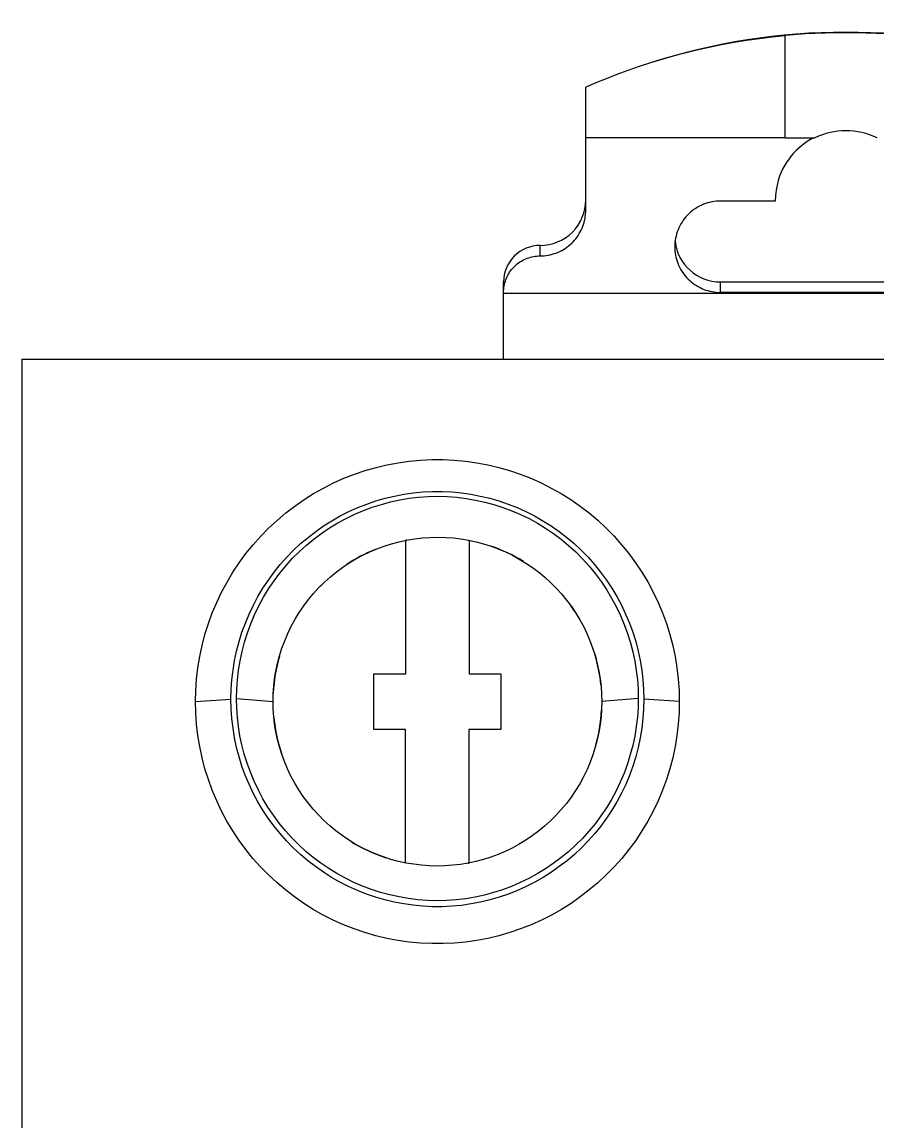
# Model space of a CAD drawing. Header units: millimetres. Extents: x 1019 to 1519, y 1262 to 1448.
# Drawn here: x 1195.695 to 1197.568, y 1270.982 to 1273.39 of the extents above; entities that cross this region are included whole.
import ezdxf

# ---------------------------------------------------------------- set-up
doc = ezdxf.new("R2010")
doc.units = ezdxf.units.MM

msp = doc.modelspace()

# ---------------------------------------------------------------- linework, layer by layer
for p, q in [((1197.4109, 1273.3634), (1197.3665, 1273.3598)), ((1197.3665, 1273.3599), (1197.3665, 1273.3594)), ((1197.4554, 1273.3654), (1197.4109, 1273.3634)), ((1197.4999, 1273.3661), (1197.4554, 1273.3654)), ((1197.5445, 1273.3654), (1197.4999, 1273.3661)), ((1197.589, 1273.3634), (1197.5445, 1273.3654)), ((1197.2273, 1273.3395), (1197.2002, 1273.3339)), ((1197.2547, 1273.3445), (1197.2273, 1273.3395)), ((1197.2824, 1273.349), (1197.2547, 1273.3445)), ((1197.3103, 1273.353), (1197.2824, 1273.349)), ((1197.3383, 1273.3565), (1197.3103, 1273.353)), ((1197.3665, 1273.3593), (1197.3383, 1273.3565)), ((1197.3665, 1273.136), (1197.3665, 1273.3594)), ((1197.1216, 1273.3148), (1197.0965, 1273.3076)), ((1197.1473, 1273.3216), (1197.1216, 1273.3148)), ((1197.1735, 1273.328), (1197.1473, 1273.3216)), ((1197.2002, 1273.3339), (1197.1735, 1273.328)), ((1197.0466, 1273.292), (1197.0219, 1273.2834)), ((1197.0719, 1273.3002), (1197.0466, 1273.292)), ((1197.0965, 1273.3076), (1197.0719, 1273.3002)), ((1196.9746, 1273.2655), (1196.9519, 1273.2563)), ((1196.9979, 1273.2746), (1196.9746, 1273.2655)), ((1197.0219, 1273.2834), (1196.9979, 1273.2746)), ((1196.9519, 1273.2563), (1196.9299, 1273.2468)), ((1196.9299, 1273.136), (1196.9299, 1273.2468)), ((1196.9299, 1272.9776), (1196.9299, 1273.136)), ((1196.9497, 1273.136), (1196.9299, 1273.136)), ((1196.9699, 1273.136), (1196.9497, 1273.136)), ((1196.9905, 1273.136), (1196.9699, 1273.136)), ((1197.0115, 1273.136), (1196.9905, 1273.136)), ((1197.0328, 1273.136), (1197.0115, 1273.136)), ((1197.0544, 1273.136), (1197.0328, 1273.136)), ((1197.0764, 1273.136), (1197.0544, 1273.136)), ((1197.0988, 1273.136), (1197.0764, 1273.136)), ((1197.1214, 1273.136), (1197.0988, 1273.136)), ((1197.1444, 1273.136), (1197.1214, 1273.136)), ((1197.1677, 1273.136), (1197.1444, 1273.136)), ((1197.1913, 1273.136), (1197.1677, 1273.136)), ((1197.2153, 1273.136), (1197.1913, 1273.136)), ((1197.2396, 1273.136), (1197.2153, 1273.136)), ((1197.2642, 1273.136), (1197.2396, 1273.136)), ((1197.2892, 1273.136), (1197.2642, 1273.136)), ((1197.3146, 1273.136), (1197.2892, 1273.136)), ((1197.3403, 1273.136), (1197.3146, 1273.136)), ((1197.3665, 1273.136), (1197.3403, 1273.136)), ((1197.3665, 1273.136), (1197.4319, 1273.136)), ((1197.4088, 1273.1235), (1197.4025, 1273.1187)), ((1197.4153, 1273.128), (1197.4088, 1273.1235)), ((1197.4221, 1273.1322), (1197.4153, 1273.128)), ((1197.429, 1273.136), (1197.4221, 1273.1322)), ((1197.3802, 1273.0964), (1197.3753, 1273.0901)), ((1197.3853, 1273.1024), (1197.3802, 1273.0964)), ((1197.3908, 1273.1081), (1197.3853, 1273.1024)), ((1197.3965, 1273.1135), (1197.3908, 1273.1081)), ((1197.4025, 1273.1187), (1197.3965, 1273.1135)), ((1197.3662, 1273.0763), (1197.362, 1273.0687)), ((1197.3706, 1273.0834), (1197.3662, 1273.0763)), ((1197.3753, 1273.0901), (1197.3706, 1273.0834)), ((1197.3547, 1273.0519), (1197.3516, 1273.0426)), ((1197.3582, 1273.0606), (1197.3547, 1273.0519)), ((1197.362, 1273.0687), (1197.3582, 1273.0606)), ((1197.3489, 1273.0326), (1197.3468, 1273.0217)), ((1197.3516, 1273.0426), (1197.3489, 1273.0326)), ((1197.3454, 1273.0101), (1197.3449, 1272.9977)), ((1197.3468, 1273.0217), (1197.3454, 1273.0101)), ((1196.9298, 1272.9731), (1196.9299, 1272.9776)), ((1197.1631, 1272.9762), (1197.1594, 1272.9732)), ((1197.1669, 1272.9791), (1197.1631, 1272.9762)), ((1197.1708, 1272.9817), (1197.1669, 1272.9791)), ((1197.1749, 1272.9842), (1197.1708, 1272.9817)), ((1197.1791, 1272.9865), (1197.1749, 1272.9842)), ((1197.1834, 1272.9886), (1197.1791, 1272.9865)), ((1197.1878, 1272.9905), (1197.1834, 1272.9886)), ((1197.1922, 1272.9921), (1197.1878, 1272.9905)), ((1197.1967, 1272.9936), (1197.1922, 1272.9921)), ((1197.2013, 1272.9948), (1197.1967, 1272.9936)), ((1197.206, 1272.9958), (1197.2013, 1272.9948)), ((1197.2107, 1272.9966), (1197.206, 1272.9958)), ((1197.2154, 1272.9972), (1197.2107, 1272.9966)), ((1197.2202, 1272.9975), (1197.2154, 1272.9972)), ((1197.2249, 1272.9977), (1197.2202, 1272.9975)), ((1197.3449, 1272.9977), (1197.2249, 1272.9977)), ((1196.925, 1272.9467), (1196.9263, 1272.951)), ((1196.9263, 1272.951), (1196.9274, 1272.9553)), ((1196.9274, 1272.9553), (1196.9283, 1272.9597)), ((1196.9283, 1272.9597), (1196.929, 1272.9642)), ((1196.929, 1272.9642), (1196.9295, 1272.9686)), ((1196.9295, 1272.9686), (1196.9298, 1272.9731)), ((1197.1408, 1272.9516), (1197.1383, 1272.9476)), ((1197.1435, 1272.9556), (1197.1408, 1272.9516)), ((1197.1463, 1272.9594), (1197.1435, 1272.9556)), ((1197.1494, 1272.9631), (1197.1463, 1272.9594)), ((1197.1526, 1272.9666), (1197.1494, 1272.9631)), ((1197.1559, 1272.97), (1197.1526, 1272.9666)), ((1197.1594, 1272.9732), (1197.1559, 1272.97)), ((1196.9158, 1272.9263), (1196.918, 1272.9302)), ((1196.918, 1272.9302), (1196.92, 1272.9342)), ((1196.92, 1272.9342), (1196.9219, 1272.9383)), ((1196.9219, 1272.9383), (1196.9236, 1272.9425)), ((1196.9236, 1272.9425), (1196.925, 1272.9467)), ((1197.1304, 1272.9303), (1197.129, 1272.9258)), ((1197.1321, 1272.9347), (1197.1304, 1272.9303)), ((1197.134, 1272.9391), (1197.1321, 1272.9347)), ((1197.136, 1272.9434), (1197.134, 1272.9391)), ((1197.1383, 1272.9476), (1197.136, 1272.9434)), ((1196.8923, 1272.8994), (1196.8957, 1272.9023)), ((1196.8957, 1272.9023), (1196.8991, 1272.9053)), ((1196.8991, 1272.9053), (1196.9022, 1272.9085)), ((1196.9022, 1272.9085), (1196.9053, 1272.9118)), ((1196.9053, 1272.9118), (1196.9081, 1272.9152)), ((1196.9081, 1272.9152), (1196.9108, 1272.9188)), ((1196.9108, 1272.9188), (1196.9134, 1272.9225)), ((1196.9134, 1272.9225), (1196.9158, 1272.9263)), ((1197.125, 1272.9023), (1197.1249, 1272.8976)), ((1197.1254, 1272.907), (1197.125, 1272.9023)), ((1197.1259, 1272.9118), (1197.1254, 1272.907)), ((1197.1267, 1272.9165), (1197.1259, 1272.9118)), ((1197.1278, 1272.9211), (1197.1267, 1272.9165)), ((1197.129, 1272.9258), (1197.1278, 1272.9211)), ((1196.8299, 1272.8776), (1196.8299, 1272.9005)), ((1196.8389, 1272.878), (1196.8434, 1272.8785)), ((1196.8434, 1272.8785), (1196.8478, 1272.8792)), ((1196.8478, 1272.8792), (1196.8522, 1272.8801)), ((1196.8522, 1272.8801), (1196.8565, 1272.8812)), ((1196.8565, 1272.8812), (1196.8608, 1272.8825)), ((1196.8608, 1272.8825), (1196.8651, 1272.8839)), ((1196.8651, 1272.8839), (1196.8692, 1272.8856)), ((1196.8692, 1272.8856), (1196.8733, 1272.8875)), ((1196.8733, 1272.8875), (1196.8773, 1272.8895)), ((1196.8773, 1272.8895), (1196.8812, 1272.8917)), ((1196.8812, 1272.8917), (1196.885, 1272.8941)), ((1196.885, 1272.8941), (1196.8887, 1272.8967)), ((1196.8887, 1272.8967), (1196.8923, 1272.8994)), ((1197.1249, 1272.8976), (1197.125, 1272.893)), ((1197.125, 1272.893), (1197.1254, 1272.8884)), ((1197.1254, 1272.8884), (1197.1259, 1272.8838)), ((1197.1259, 1272.8838), (1197.1266, 1272.8792)), ((1197.1266, 1272.8792), (1197.1276, 1272.8747)), ((1196.7721, 1272.8529), (1196.7746, 1272.8554)), ((1196.7746, 1272.8554), (1196.7773, 1272.8578)), ((1196.7773, 1272.8578), (1196.78, 1272.8601)), ((1196.78, 1272.8601), (1196.7829, 1272.8623)), ((1196.7829, 1272.8623), (1196.7859, 1272.8643)), ((1196.7859, 1272.8643), (1196.7889, 1272.8662)), ((1196.7889, 1272.8662), (1196.792, 1272.868)), ((1196.792, 1272.868), (1196.7952, 1272.8696)), ((1196.7952, 1272.8696), (1196.7985, 1272.8711)), ((1196.7985, 1272.8711), (1196.8018, 1272.8725)), ((1196.8018, 1272.8725), (1196.8052, 1272.8736)), ((1196.8052, 1272.8736), (1196.8086, 1272.8747)), ((1196.8086, 1272.8747), (1196.8121, 1272.8756)), ((1196.8121, 1272.8756), (1196.8156, 1272.8763)), ((1196.8156, 1272.8763), (1196.8192, 1272.8768)), ((1196.8192, 1272.8768), (1196.8228, 1272.8772)), ((1196.8228, 1272.8772), (1196.8263, 1272.8775)), ((1196.8263, 1272.8775), (1196.8299, 1272.8776)), ((1196.8299, 1272.8776), (1196.8344, 1272.8777)), ((1196.8344, 1272.8777), (1196.8389, 1272.878)), ((1197.1276, 1272.8747), (1197.1288, 1272.8702)), ((1197.1288, 1272.8702), (1197.1301, 1272.8658)), ((1197.1301, 1272.8658), (1197.1317, 1272.8614)), ((1197.1317, 1272.8614), (1197.1334, 1272.8572)), ((1197.1334, 1272.8572), (1197.1354, 1272.853)), ((1196.7564, 1272.8291), (1196.7579, 1272.8323)), ((1196.7579, 1272.8323), (1196.7595, 1272.8355)), ((1196.7595, 1272.8355), (1196.7613, 1272.8386)), ((1196.7613, 1272.8386), (1196.7632, 1272.8417)), ((1196.7632, 1272.8417), (1196.7652, 1272.8446)), ((1196.7652, 1272.8446), (1196.7674, 1272.8475)), ((1196.7674, 1272.8475), (1196.7697, 1272.8502)), ((1196.7697, 1272.8502), (1196.7721, 1272.8529)), ((1197.1354, 1272.853), (1197.1376, 1272.8489)), ((1197.1376, 1272.8489), (1197.1399, 1272.845)), ((1197.1399, 1272.845), (1197.1424, 1272.8411)), ((1197.1424, 1272.8411), (1197.1451, 1272.8373)), ((1197.1451, 1272.8373), (1197.148, 1272.8337)), ((1197.148, 1272.8337), (1197.151, 1272.8302)), ((1197.151, 1272.8302), (1197.1542, 1272.8269)), ((1196.7499, 1272.7977), (1196.7499, 1272.8207)), ((1196.7503, 1272.8048), (1196.7507, 1272.8084)), ((1196.7507, 1272.8084), (1196.7512, 1272.8119)), ((1196.7512, 1272.8119), (1196.7519, 1272.8154)), ((1196.7519, 1272.8154), (1196.7528, 1272.8189)), ((1196.7528, 1272.8189), (1196.7538, 1272.8223)), ((1196.7538, 1272.8223), (1196.755, 1272.8257)), ((1196.755, 1272.8257), (1196.7564, 1272.8291)), ((1197.1542, 1272.8269), (1197.1576, 1272.8237)), ((1197.1576, 1272.8237), (1197.161, 1272.8207)), ((1197.161, 1272.8207), (1197.1647, 1272.8178)), ((1197.1647, 1272.8178), (1197.1684, 1272.8151)), ((1197.1684, 1272.8151), (1197.1723, 1272.8126)), ((1197.1723, 1272.8126), (1197.1763, 1272.8103)), ((1197.1763, 1272.8103), (1197.1804, 1272.8081)), ((1197.1804, 1272.8081), (1197.1845, 1272.8062)), ((1197.1845, 1272.8062), (1197.1888, 1272.8044)), ((1197.2249, 1272.7977), (1197.2249, 1272.8207)), ((1197.2249, 1272.8207), (1197.7749, 1272.8207)), ((1196.7499, 1272.7977), (1196.75, 1272.8013)), ((1196.7499, 1272.7961), (1196.7499, 1272.7977)), ((1196.7499, 1272.7961), (1198.2499, 1272.7961)), ((1196.7499, 1272.6519), (1196.7499, 1272.7961)), ((1196.75, 1272.8013), (1196.7503, 1272.8048)), ((1197.1888, 1272.8044), (1197.1932, 1272.8028)), ((1197.1932, 1272.8028), (1197.1976, 1272.8015)), ((1197.1976, 1272.8015), (1197.202, 1272.8003)), ((1197.202, 1272.8003), (1197.2066, 1272.7994)), ((1197.2066, 1272.7994), (1197.2111, 1272.7986)), ((1197.2111, 1272.7986), (1197.2157, 1272.7981)), ((1197.2157, 1272.7981), (1197.2203, 1272.7978)), ((1197.2203, 1272.7978), (1197.2249, 1272.7977)), ((1197.7749, 1272.7977), (1197.2249, 1272.7977)), ((1195.6949, 1272.6519), (1195.6949, 1270.7619)), ((1195.6949, 1272.6519), (1202.8649, 1272.6519)), ((1196.4945, 1272.4203), (1196.5188, 1272.4249)), ((1196.5188, 1272.4249), (1196.5433, 1272.4283)), ((1196.5433, 1272.4283), (1196.5679, 1272.4306)), ((1196.5679, 1272.4306), (1196.5926, 1272.4318)), ((1196.5926, 1272.4318), (1196.6173, 1272.4318)), ((1196.6173, 1272.4318), (1196.6419, 1272.4306)), ((1196.6419, 1272.4306), (1196.6665, 1272.4283)), ((1196.6665, 1272.4283), (1196.691, 1272.4249)), ((1196.691, 1272.4249), (1196.7153, 1272.4203)), ((1196.4002, 1272.3908), (1196.4232, 1272.3998)), ((1196.4232, 1272.3998), (1196.4467, 1272.4077)), ((1196.4467, 1272.4077), (1196.4705, 1272.4146)), ((1196.4705, 1272.4146), (1196.4945, 1272.4203)), ((1196.7153, 1272.4203), (1196.7394, 1272.4146)), ((1196.7394, 1272.4146), (1196.7632, 1272.4078)), ((1196.7632, 1272.4078), (1196.7866, 1272.3998)), ((1196.7866, 1272.3998), (1196.8097, 1272.3908)), ((1196.3554, 1272.3695), (1196.3775, 1272.3807)), ((1196.3775, 1272.3807), (1196.4002, 1272.3908)), ((1196.8097, 1272.3908), (1196.8323, 1272.3807)), ((1196.8323, 1272.3807), (1196.8544, 1272.3695)), ((1196.3128, 1272.3441), (1196.3338, 1272.3573)), ((1196.3338, 1272.3573), (1196.3554, 1272.3695)), ((1196.4903, 1272.347), (1196.5108, 1272.3519)), ((1196.5108, 1272.3519), (1196.5315, 1272.3558)), ((1196.5315, 1272.3558), (1196.5524, 1272.3588)), ((1196.5432, 1272.3469), (1196.5639, 1272.3494)), ((1196.5524, 1272.3588), (1196.5734, 1272.3608)), ((1196.5639, 1272.3494), (1196.5848, 1272.3508)), ((1196.5734, 1272.3608), (1196.5944, 1272.3617)), ((1196.5848, 1272.3508), (1196.6056, 1272.3513)), ((1196.5944, 1272.3617), (1196.6154, 1272.3617)), ((1196.6056, 1272.3513), (1196.6265, 1272.3508)), ((1196.6154, 1272.3617), (1196.6365, 1272.3608)), ((1196.6265, 1272.3508), (1196.6473, 1272.3492)), ((1196.6365, 1272.3608), (1196.6574, 1272.3588)), ((1196.6473, 1272.3492), (1196.668, 1272.3467)), ((1196.6574, 1272.3588), (1196.6783, 1272.3558)), ((1196.6783, 1272.3558), (1196.699, 1272.3519)), ((1196.699, 1272.3519), (1196.7195, 1272.347)), ((1196.8544, 1272.3695), (1196.876, 1272.3573)), ((1196.876, 1272.3573), (1196.8971, 1272.3441)), ((1196.2726, 1272.3148), (1196.2923, 1272.3299)), ((1196.2923, 1272.3299), (1196.3128, 1272.3441)), ((1196.4111, 1272.3179), (1196.4304, 1272.3266)), ((1196.4304, 1272.3266), (1196.4501, 1272.3343)), ((1196.4429, 1272.3202), (1196.4624, 1272.3274)), ((1196.4501, 1272.3343), (1196.4701, 1272.3411)), ((1196.4624, 1272.3274), (1196.4822, 1272.3337)), ((1196.4701, 1272.3411), (1196.4903, 1272.347)), ((1196.4822, 1272.3337), (1196.5023, 1272.3391)), ((1196.5023, 1272.3391), (1196.5227, 1272.3435)), ((1196.5227, 1272.3435), (1196.5432, 1272.3469)), ((1196.668, 1272.3467), (1196.6885, 1272.3432)), ((1196.6885, 1272.3432), (1196.7088, 1272.3388)), ((1196.7088, 1272.3388), (1196.7289, 1272.3334)), ((1196.7195, 1272.347), (1196.7398, 1272.3412)), ((1196.7289, 1272.3334), (1196.7486, 1272.327)), ((1196.7398, 1272.3412), (1196.7598, 1272.3344)), ((1196.7486, 1272.327), (1196.7681, 1272.3197)), ((1196.7598, 1272.3344), (1196.7794, 1272.3266)), ((1196.7794, 1272.3266), (1196.7987, 1272.318)), ((1196.8971, 1272.3441), (1196.9175, 1272.33)), ((1196.9175, 1272.33), (1196.9372, 1272.3148)), ((1196.2536, 1272.2987), (1196.2726, 1272.3148)), ((1196.3738, 1272.2979), (1196.3922, 1272.3084)), ((1196.3867, 1272.293), (1196.405, 1272.303)), ((1196.3922, 1272.3084), (1196.4111, 1272.3179)), ((1196.405, 1272.303), (1196.4238, 1272.312)), ((1196.4238, 1272.312), (1196.4429, 1272.3202)), ((1196.7681, 1272.3197), (1196.7872, 1272.3115)), ((1196.7872, 1272.3115), (1196.8059, 1272.3024)), ((1196.7987, 1272.318), (1196.8176, 1272.3084)), ((1196.8059, 1272.3024), (1196.8242, 1272.2924)), ((1196.8176, 1272.3084), (1196.836, 1272.2979)), ((1196.9372, 1272.3148), (1196.9562, 1272.2988)), ((1196.2179, 1272.264), (1196.2353, 1272.2818)), ((1196.2353, 1272.2818), (1196.2536, 1272.2987)), ((1196.3384, 1272.2744), (1196.3558, 1272.2866)), ((1196.3516, 1272.2705), (1196.3689, 1272.2822)), ((1196.3558, 1272.2866), (1196.3738, 1272.2979)), ((1196.3689, 1272.2822), (1196.3867, 1272.293)), ((1196.8242, 1272.2924), (1196.842, 1272.2815)), ((1196.836, 1272.2979), (1196.854, 1272.2866)), ((1196.842, 1272.2815), (1196.8594, 1272.2698)), ((1196.854, 1272.2866), (1196.8714, 1272.2745)), ((1196.9562, 1272.2988), (1196.9745, 1272.2818)), ((1196.9745, 1272.2818), (1196.9919, 1272.264)), ((1196.2013, 1272.2454), (1196.2179, 1272.264)), ((1196.3054, 1272.2477), (1196.3216, 1272.2615)), ((1196.3185, 1272.2447), (1196.3347, 1272.258)), ((1196.3216, 1272.2615), (1196.3384, 1272.2744)), ((1196.3347, 1272.258), (1196.3516, 1272.2705)), ((1196.521, 1272.252), (1196.5376, 1272.2556)), ((1196.5349, 1272.2551), (1196.5349, 1271.9619)), ((1196.5376, 1272.2556), (1196.5545, 1272.2584)), ((1196.5545, 1272.2584), (1196.5714, 1272.2604)), ((1196.5714, 1272.2604), (1196.5884, 1272.2615)), ((1196.5884, 1272.2615), (1196.6055, 1272.2619)), ((1196.6055, 1272.2619), (1196.6226, 1272.2615)), ((1196.6226, 1272.2615), (1196.6396, 1272.2603)), ((1196.6396, 1272.2603), (1196.6565, 1272.2582)), ((1196.6565, 1272.2582), (1196.6733, 1272.2554)), ((1196.6733, 1272.2554), (1196.6899, 1272.2518)), ((1196.6749, 1272.2551), (1196.6749, 1271.9619)), ((1196.8594, 1272.2698), (1196.8762, 1272.2572)), ((1196.8714, 1272.2745), (1196.8882, 1272.2615)), ((1196.8762, 1272.2572), (1196.8924, 1272.2437)), ((1196.8882, 1272.2615), (1196.9045, 1272.2477)), ((1196.9919, 1272.264), (1197.0085, 1272.2454)), ((1196.1856, 1272.226), (1196.2013, 1272.2454)), ((1196.2749, 1272.2179), (1196.2898, 1272.2331)), ((1196.2878, 1272.2156), (1196.3028, 1272.2305)), ((1196.2898, 1272.2331), (1196.3054, 1272.2477)), ((1196.3028, 1272.2305), (1196.3185, 1272.2447)), ((1196.4414, 1272.2226), (1196.4567, 1272.23)), ((1196.4567, 1272.23), (1196.4724, 1272.2366)), ((1196.4724, 1272.2366), (1196.4883, 1272.2425)), ((1196.4883, 1272.2425), (1196.5045, 1272.2476)), ((1196.5045, 1272.2476), (1196.521, 1272.252)), ((1196.6899, 1272.2518), (1196.7063, 1272.2474)), ((1196.7063, 1272.2474), (1196.7225, 1272.2422)), ((1196.7225, 1272.2422), (1196.7384, 1272.2363)), ((1196.7384, 1272.2363), (1196.7541, 1272.2296)), ((1196.7541, 1272.2296), (1196.7694, 1272.2222)), ((1196.8924, 1272.2437), (1196.9081, 1272.2295)), ((1196.9045, 1272.2477), (1196.9201, 1272.2332)), ((1196.9081, 1272.2295), (1196.9231, 1272.2144)), ((1196.9201, 1272.2332), (1196.935, 1272.2179)), ((1197.0085, 1272.2454), (1197.0242, 1272.2261)), ((1196.157, 1272.1852), (1196.1708, 1272.2059)), ((1196.1708, 1272.2059), (1196.1856, 1272.226)), ((1196.2607, 1272.2019), (1196.2749, 1272.2179)), ((1196.2735, 1272.1998), (1196.2878, 1272.2156)), ((1196.3976, 1272.1963), (1196.4118, 1272.2058)), ((1196.4118, 1272.2058), (1196.4264, 1272.2146)), ((1196.4264, 1272.2146), (1196.4414, 1272.2226)), ((1196.7694, 1272.2222), (1196.7843, 1272.214)), ((1196.7843, 1272.214), (1196.7989, 1272.2052)), ((1196.7989, 1272.2052), (1196.8131, 1272.1956)), ((1196.9231, 1272.2144), (1196.9374, 1272.1986)), ((1196.935, 1272.2179), (1196.9491, 1272.2019)), ((1197.0242, 1272.2261), (1197.039, 1272.206)), ((1197.039, 1272.206), (1197.0529, 1272.1852)), ((1196.1441, 1272.1637), (1196.157, 1272.1852)), ((1196.2346, 1272.168), (1196.2473, 1272.1853)), ((1196.2471, 1272.1663), (1196.2599, 1272.1834)), ((1196.2473, 1272.1853), (1196.2607, 1272.2019)), ((1196.2599, 1272.1834), (1196.2735, 1272.1998)), ((1196.3706, 1272.1752), (1196.3839, 1272.1861)), ((1196.3839, 1272.1861), (1196.3976, 1272.1963)), ((1196.8131, 1272.1956), (1196.8269, 1272.1854)), ((1196.8269, 1272.1854), (1196.8402, 1272.1744)), ((1196.9374, 1272.1986), (1196.9509, 1272.1821)), ((1196.9491, 1272.2019), (1196.9626, 1272.1853)), ((1196.9509, 1272.1821), (1196.9637, 1272.1649)), ((1196.9626, 1272.1853), (1196.9752, 1272.1681)), ((1197.0529, 1272.1852), (1197.0657, 1272.1638)), ((1196.1323, 1272.1417), (1196.1441, 1272.1637)), ((1196.2228, 1272.1502), (1196.2346, 1272.168)), ((1196.2351, 1272.1485), (1196.2471, 1272.1663)), ((1196.3455, 1272.1515), (1196.3578, 1272.1637)), ((1196.3578, 1272.1637), (1196.3706, 1272.1752)), ((1196.8402, 1272.1744), (1196.853, 1272.1628)), ((1196.853, 1272.1628), (1196.8652, 1272.1506)), ((1196.9637, 1272.1649), (1196.9756, 1272.1471)), ((1196.9752, 1272.1681), (1196.987, 1272.1502)), ((1197.0657, 1272.1638), (1197.0776, 1272.1418)), ((1196.1215, 1272.1192), (1196.1323, 1272.1417)), ((1196.2018, 1272.1129), (1196.2119, 1272.1318)), ((1196.2119, 1272.1318), (1196.2228, 1272.1502)), ((1196.224, 1272.1302), (1196.2351, 1272.1485)), ((1196.3227, 1272.1254), (1196.3338, 1272.1387)), ((1196.3338, 1272.1387), (1196.3455, 1272.1515)), ((1196.8652, 1272.1506), (1196.8769, 1272.1377)), ((1196.8769, 1272.1377), (1196.888, 1272.1243)), ((1196.9756, 1272.1471), (1196.9867, 1272.1287)), ((1196.987, 1272.1502), (1196.998, 1272.1318)), ((1196.998, 1272.1318), (1197.0081, 1272.113)), ((1197.0776, 1272.1418), (1197.0883, 1272.1192)), ((1196.1118, 1272.0962), (1196.1215, 1272.1192)), ((1196.1925, 1272.0936), (1196.2018, 1272.1129)), ((1196.2045, 1272.092), (1196.2138, 1272.1113)), ((1196.2138, 1272.1113), (1196.224, 1272.1302)), ((1196.3024, 1272.097), (1196.3122, 1272.1114)), ((1196.3122, 1272.1114), (1196.3227, 1272.1254)), ((1196.888, 1272.1243), (1196.8985, 1272.1103)), ((1196.8985, 1272.1103), (1196.9082, 1272.0958)), ((1196.9867, 1272.1287), (1196.9969, 1272.1098)), ((1196.9969, 1272.1098), (1197.0061, 1272.0905)), ((1197.0081, 1272.113), (1197.0173, 1272.0936)), ((1197.0883, 1272.1192), (1197.098, 1272.0962)), ((1196.1032, 1272.0728), (1196.1118, 1272.0962)), ((1196.1843, 1272.0738), (1196.1925, 1272.0936)), ((1196.1961, 1272.0723), (1196.2045, 1272.092)), ((1196.2932, 1272.0821), (1196.3024, 1272.097)), ((1196.9082, 1272.0958), (1196.9173, 1272.0809)), ((1197.0061, 1272.0905), (1197.0143, 1272.0708)), ((1197.0173, 1272.0936), (1197.0256, 1272.0739)), ((1197.098, 1272.0962), (1197.1066, 1272.0728)), ((1196.0957, 1272.0489), (1196.1032, 1272.0728)), ((1196.1769, 1272.0537), (1196.1843, 1272.0738)), ((1196.1887, 1272.0522), (1196.1961, 1272.0723)), ((1196.2773, 1272.051), (1196.2849, 1272.0667)), ((1196.2849, 1272.0667), (1196.2932, 1272.0821)), ((1196.9173, 1272.0809), (1196.9256, 1272.0655)), ((1196.9256, 1272.0655), (1196.9331, 1272.0498)), ((1197.0143, 1272.0708), (1197.0216, 1272.0509)), ((1197.0256, 1272.0739), (1197.0329, 1272.0537)), ((1197.1066, 1272.0728), (1197.1141, 1272.0489)), ((1196.0894, 1272.0247), (1196.0957, 1272.0489)), ((1196.1705, 1272.0332), (1196.1769, 1272.0537)), ((1196.1823, 1272.032), (1196.1887, 1272.0522)), ((1196.2704, 1272.035), (1196.2773, 1272.051)), ((1196.9331, 1272.0498), (1196.9399, 1272.0338)), ((1197.0216, 1272.0509), (1197.0278, 1272.0309)), ((1197.0329, 1272.0537), (1197.0393, 1272.0333)), ((1197.1141, 1272.0489), (1197.1205, 1272.0248)), ((1196.0842, 1272.0004), (1196.0894, 1272.0247)), ((1196.1606, 1271.9916), (1196.1651, 1272.0125)), ((1196.1651, 1272.0125), (1196.1705, 1272.0332)), ((1196.1726, 1271.991), (1196.177, 1272.0116)), ((1196.177, 1272.0116), (1196.1823, 1272.032)), ((1196.2592, 1272.0022), (1196.2644, 1272.0187)), ((1196.2644, 1272.0187), (1196.2704, 1272.035)), ((1196.9399, 1272.0338), (1196.9458, 1272.0176)), ((1196.9458, 1272.0176), (1196.951, 1272.0013)), ((1197.0278, 1272.0309), (1197.0331, 1272.0107)), ((1197.0393, 1272.0333), (1197.0448, 1272.0125)), ((1197.0448, 1272.0125), (1197.0492, 1271.9916)), ((1197.1205, 1272.0248), (1197.1257, 1272.0004)), ((1196.0801, 1271.9758), (1196.0842, 1272.0004)), ((1196.1572, 1271.9705), (1196.1606, 1271.9916)), ((1196.1692, 1271.9704), (1196.1726, 1271.991)), ((1196.2548, 1271.9856), (1196.2592, 1272.0022)), ((1196.951, 1272.0013), (1196.9553, 1271.9849)), ((1197.0331, 1272.0107), (1197.0374, 1271.9904)), ((1197.0374, 1271.9904), (1197.0407, 1271.97)), ((1197.0492, 1271.9916), (1197.0527, 1271.9705)), ((1197.1257, 1272.0004), (1197.1298, 1271.9758)), ((1196.0772, 1271.9511), (1196.0801, 1271.9758)), ((1196.1547, 1271.9493), (1196.1572, 1271.9705)), ((1196.1668, 1271.9498), (1196.1692, 1271.9704)), ((1196.2484, 1271.9521), (1196.2512, 1271.9689)), ((1196.2512, 1271.9689), (1196.2548, 1271.9856)), ((1196.9553, 1271.9849), (1196.9588, 1271.9684)), ((1196.9588, 1271.9684), (1196.9615, 1271.9518)), ((1197.0407, 1271.97), (1197.043, 1271.9495)), ((1197.0527, 1271.9705), (1197.0552, 1271.9493)), ((1197.1298, 1271.9758), (1197.1327, 1271.9512)), ((1196.0755, 1271.9265), (1196.0772, 1271.9511)), ((1196.1532, 1271.9282), (1196.1547, 1271.9493)), ((1196.1654, 1271.9292), (1196.1668, 1271.9498)), ((1196.2465, 1271.9354), (1196.2484, 1271.9521)), ((1196.4649, 1271.9619), (1196.4649, 1271.8419)), ((1196.5349, 1271.9619), (1196.4649, 1271.9619)), ((1196.7449, 1271.9619), (1196.6749, 1271.9619)), ((1196.7449, 1271.8419), (1196.7449, 1271.9619)), ((1196.9615, 1271.9518), (1196.9634, 1271.9352)), ((1197.043, 1271.9495), (1197.0445, 1271.9291)), ((1197.0552, 1271.9493), (1197.0566, 1271.9282)), ((1197.1327, 1271.9512), (1197.1344, 1271.9265)), ((1196.0749, 1271.9019), (1196.0755, 1271.9265)), ((1196.1528, 1271.9071), (1196.1532, 1271.9282)), ((1196.1649, 1271.9087), (1196.1654, 1271.9292)), ((1196.2449, 1271.9019), (1196.2453, 1271.9186)), ((1196.2453, 1271.9186), (1196.2465, 1271.9354)), ((1196.9634, 1271.9352), (1196.9645, 1271.9185)), ((1196.9645, 1271.9185), (1196.9649, 1271.9019)), ((1197.0445, 1271.9291), (1197.0449, 1271.9087)), ((1197.0566, 1271.9282), (1197.0571, 1271.9071)), ((1197.1344, 1271.9265), (1197.1349, 1271.9019)), ((1196.0749, 1271.9019), (1196.1528, 1271.9071)), ((1196.0755, 1271.8773), (1196.0749, 1271.9019)), ((1196.1532, 1271.886), (1196.1528, 1271.9071)), ((1196.1649, 1271.9087), (1196.2449, 1271.9019)), ((1196.1654, 1271.8884), (1196.165, 1271.9087)), ((1196.2453, 1271.8854), (1196.2449, 1271.9019)), ((1196.9649, 1271.9019), (1196.9645, 1271.8853)), ((1197.0449, 1271.9087), (1196.9649, 1271.9019)), ((1197.0449, 1271.9087), (1197.0445, 1271.8882)), ((1197.0571, 1271.9071), (1197.0566, 1271.8859)), ((1197.1349, 1271.9019), (1197.0571, 1271.9071)), ((1197.1349, 1271.9019), (1197.1344, 1271.8773)), ((1196.0772, 1271.8526), (1196.0755, 1271.8773)), ((1196.1547, 1271.8648), (1196.1532, 1271.886)), ((1196.1668, 1271.868), (1196.1654, 1271.8884)), ((1196.1691, 1271.8476), (1196.1668, 1271.868)), ((1196.2465, 1271.8688), (1196.2453, 1271.8854)), ((1196.2484, 1271.8523), (1196.2465, 1271.8688)), ((1196.9634, 1271.8686), (1196.9614, 1271.8519)), ((1196.9645, 1271.8853), (1196.9634, 1271.8686)), ((1197.043, 1271.8677), (1197.0407, 1271.8472)), ((1197.0445, 1271.8882), (1197.043, 1271.8677)), ((1197.0566, 1271.8859), (1197.0552, 1271.8648)), ((1197.1344, 1271.8773), (1197.1326, 1271.8526)), ((1196.0801, 1271.8279), (1196.0772, 1271.8526)), ((1196.1572, 1271.8436), (1196.1547, 1271.8648)), ((1196.1606, 1271.8226), (1196.1572, 1271.8436)), ((1196.1724, 1271.8273), (1196.1691, 1271.8476)), ((1196.2511, 1271.8358), (1196.2484, 1271.8523)), ((1196.9614, 1271.8519), (1196.9587, 1271.8352)), ((1197.0407, 1271.8472), (1197.0373, 1271.8266)), ((1197.0527, 1271.8436), (1197.0492, 1271.8226)), ((1197.0552, 1271.8648), (1197.0527, 1271.8436)), ((1197.1326, 1271.8526), (1197.1297, 1271.8279)), ((1196.0842, 1271.8034), (1196.0801, 1271.8279)), ((1196.1651, 1271.8017), (1196.1606, 1271.8226)), ((1196.1767, 1271.8071), (1196.1724, 1271.8273)), ((1196.2545, 1271.8193), (1196.2511, 1271.8358)), ((1196.2588, 1271.8029), (1196.2545, 1271.8193)), ((1196.4649, 1271.8419), (1196.5349, 1271.8419)), ((1196.5349, 1271.5488), (1196.5349, 1271.8419)), ((1196.6749, 1271.5488), (1196.6749, 1271.8419)), ((1196.6749, 1271.8419), (1196.7449, 1271.8419)), ((1196.9587, 1271.8352), (1196.9551, 1271.8185)), ((1197.0373, 1271.8266), (1197.033, 1271.8061)), ((1197.0492, 1271.8226), (1197.0448, 1271.8017)), ((1197.1297, 1271.8279), (1197.1257, 1271.8033)), ((1196.0894, 1271.779), (1196.0842, 1271.8034)), ((1196.1705, 1271.781), (1196.1651, 1271.8017)), ((1196.1819, 1271.7869), (1196.1767, 1271.8071)), ((1196.2639, 1271.7866), (1196.2588, 1271.8029)), ((1196.9508, 1271.802), (1196.9456, 1271.7855)), ((1196.9551, 1271.8185), (1196.9508, 1271.802)), ((1197.033, 1271.8061), (1197.0276, 1271.7858)), ((1197.0448, 1271.8017), (1197.0393, 1271.781)), ((1197.1257, 1271.8033), (1197.1205, 1271.779)), ((1196.0957, 1271.7549), (1196.0894, 1271.779)), ((1196.1769, 1271.7606), (1196.1705, 1271.781)), ((1196.1881, 1271.7669), (1196.1819, 1271.7869)), ((1196.2698, 1271.7705), (1196.2639, 1271.7866)), ((1196.9456, 1271.7855), (1196.9396, 1271.7692)), ((1197.0276, 1271.7858), (1197.0213, 1271.7656)), ((1197.0393, 1271.781), (1197.0329, 1271.7606)), ((1197.1205, 1271.779), (1197.1141, 1271.7549)), ((1196.1032, 1271.7311), (1196.0957, 1271.7549)), ((1196.1842, 1271.7406), (1196.1769, 1271.7606)), ((1196.1953, 1271.7471), (1196.1881, 1271.7669)), ((1196.2035, 1271.7274), (1196.1953, 1271.7471)), ((1196.2765, 1271.7545), (1196.2698, 1271.7705)), ((1196.284, 1271.7388), (1196.2765, 1271.7545)), ((1196.9328, 1271.7532), (1196.9252, 1271.7375)), ((1196.9396, 1271.7692), (1196.9328, 1271.7532)), ((1197.0213, 1271.7656), (1197.0139, 1271.7456)), ((1197.0329, 1271.7606), (1197.0256, 1271.7405)), ((1197.1141, 1271.7549), (1197.1066, 1271.7311)), ((1196.1118, 1271.7077), (1196.1032, 1271.7311)), ((1196.1925, 1271.7209), (1196.1842, 1271.7406)), ((1196.2127, 1271.7081), (1196.2035, 1271.7274)), ((1196.2923, 1271.7235), (1196.284, 1271.7388)), ((1196.3013, 1271.7085), (1196.2923, 1271.7235)), ((1196.9252, 1271.7375), (1196.9168, 1271.7222)), ((1197.0056, 1271.7259), (1196.9964, 1271.7066)), ((1197.0139, 1271.7456), (1197.0056, 1271.7259)), ((1197.0256, 1271.7405), (1197.0174, 1271.7208)), ((1197.1066, 1271.7311), (1197.098, 1271.7077)), ((1196.1215, 1271.6848), (1196.1118, 1271.7077)), ((1196.2016, 1271.7016), (1196.1925, 1271.7209)), ((1196.2117, 1271.6828), (1196.2016, 1271.7016)), ((1196.2228, 1271.6893), (1196.2127, 1271.7081)), ((1196.311, 1271.694), (1196.3013, 1271.7085)), ((1196.9078, 1271.7073), (1196.898, 1271.6928)), ((1196.9168, 1271.7222), (1196.9078, 1271.7073)), ((1196.9964, 1271.7066), (1196.9862, 1271.6877)), ((1197.0082, 1271.7016), (1196.9981, 1271.6828)), ((1197.0174, 1271.7208), (1197.0082, 1271.7016)), ((1197.098, 1271.7077), (1197.0884, 1271.6847)), ((1196.1322, 1271.6623), (1196.1215, 1271.6848)), ((1196.2226, 1271.6645), (1196.2117, 1271.6828)), ((1196.2338, 1271.6709), (1196.2228, 1271.6893)), ((1196.3215, 1271.68), (1196.311, 1271.694)), ((1196.3325, 1271.6666), (1196.3215, 1271.68)), ((1196.8875, 1271.6789), (1196.8764, 1271.6655)), ((1196.898, 1271.6928), (1196.8875, 1271.6789)), ((1196.9862, 1271.6877), (1196.9751, 1271.6694)), ((1196.9981, 1271.6828), (1196.9872, 1271.6645)), ((1197.0884, 1271.6847), (1197.0776, 1271.6622)), ((1196.144, 1271.6403), (1196.1322, 1271.6623)), ((1196.2344, 1271.6467), (1196.2226, 1271.6645)), ((1196.2457, 1271.6531), (1196.2338, 1271.6709)), ((1196.2585, 1271.6359), (1196.2457, 1271.6531)), ((1196.3442, 1271.6537), (1196.3325, 1271.6666)), ((1196.3564, 1271.6414), (1196.3442, 1271.6537)), ((1196.8647, 1271.6527), (1196.8525, 1271.6406)), ((1196.8764, 1271.6655), (1196.8647, 1271.6527)), ((1196.9631, 1271.6516), (1196.9503, 1271.6345)), ((1196.9751, 1271.6694), (1196.9631, 1271.6516)), ((1196.9872, 1271.6645), (1196.9755, 1271.6467)), ((1197.0776, 1271.6622), (1197.0658, 1271.6403)), ((1196.1568, 1271.619), (1196.144, 1271.6403)), ((1196.2469, 1271.6296), (1196.2344, 1271.6467)), ((1196.2603, 1271.613), (1196.2469, 1271.6296)), ((1196.272, 1271.6193), (1196.2585, 1271.6359)), ((1196.3692, 1271.6298), (1196.3564, 1271.6414)), ((1196.3825, 1271.6189), (1196.3692, 1271.6298)), ((1196.8397, 1271.629), (1196.8264, 1271.6181)), ((1196.8525, 1271.6406), (1196.8397, 1271.629)), ((1196.9503, 1271.6345), (1196.9368, 1271.618)), ((1196.9629, 1271.6295), (1196.9495, 1271.6129)), ((1196.9755, 1271.6467), (1196.9629, 1271.6295)), ((1197.0658, 1271.6403), (1197.053, 1271.6189)), ((1196.1706, 1271.5982), (1196.1568, 1271.619)), ((1196.2744, 1271.5971), (1196.2603, 1271.613)), ((1196.2863, 1271.6035), (1196.272, 1271.6193)), ((1196.3012, 1271.5884), (1196.2863, 1271.6035)), ((1196.3962, 1271.6086), (1196.3825, 1271.6189)), ((1196.4104, 1271.599), (1196.3962, 1271.6086)), ((1196.8127, 1271.6079), (1196.7985, 1271.5984)), ((1196.8264, 1271.6181), (1196.8127, 1271.6079)), ((1196.9225, 1271.6023), (1196.9075, 1271.5873)), ((1196.9368, 1271.618), (1196.9225, 1271.6023)), ((1196.9495, 1271.6129), (1196.9354, 1271.597)), ((1197.053, 1271.6189), (1197.0393, 1271.5982)), ((1196.1853, 1271.5782), (1196.1706, 1271.5982)), ((1196.201, 1271.5588), (1196.1853, 1271.5782)), ((1196.2893, 1271.5818), (1196.2744, 1271.5971)), ((1196.3048, 1271.5673), (1196.2893, 1271.5818)), ((1196.3168, 1271.5741), (1196.3012, 1271.5884)), ((1196.425, 1271.5901), (1196.4104, 1271.599)), ((1196.44, 1271.5819), (1196.425, 1271.5901)), ((1196.4553, 1271.5745), (1196.44, 1271.5819)), ((1196.7689, 1271.5814), (1196.7536, 1271.5741)), ((1196.7839, 1271.5896), (1196.7689, 1271.5814)), ((1196.7985, 1271.5984), (1196.7839, 1271.5896)), ((1196.9075, 1271.5873), (1196.8919, 1271.5732)), ((1196.9206, 1271.5818), (1196.905, 1271.5673)), ((1196.9354, 1271.597), (1196.9206, 1271.5818)), ((1197.0245, 1271.5781), (1197.0089, 1271.5588)), ((1197.0393, 1271.5982), (1197.0245, 1271.5781)), ((1196.2175, 1271.5403), (1196.201, 1271.5588)), ((1196.321, 1271.5536), (1196.3048, 1271.5673)), ((1196.3331, 1271.5607), (1196.3168, 1271.5741)), ((1196.3499, 1271.548), (1196.3331, 1271.5607)), ((1196.471, 1271.5678), (1196.4553, 1271.5745)), ((1196.4869, 1271.5618), (1196.471, 1271.5678)), ((1196.5031, 1271.5566), (1196.4869, 1271.5618)), ((1196.5196, 1271.5522), (1196.5031, 1271.5566)), ((1196.7057, 1271.5563), (1196.6892, 1271.5519)), ((1196.7219, 1271.5615), (1196.7057, 1271.5563)), ((1196.7379, 1271.5674), (1196.7219, 1271.5615)), ((1196.7536, 1271.5741), (1196.7379, 1271.5674)), ((1196.8757, 1271.5598), (1196.8588, 1271.5472)), ((1196.8919, 1271.5732), (1196.8757, 1271.5598)), ((1196.905, 1271.5673), (1196.8889, 1271.5535)), ((1197.0089, 1271.5588), (1196.9923, 1271.5402)), ((1196.2349, 1271.5225), (1196.2175, 1271.5403)), ((1196.3378, 1271.5406), (1196.321, 1271.5536)), ((1196.3551, 1271.5284), (1196.3378, 1271.5406)), ((1196.3672, 1271.5362), (1196.3499, 1271.548)), ((1196.385, 1271.5253), (1196.3672, 1271.5362)), ((1196.5363, 1271.5485), (1196.5196, 1271.5522)), ((1196.5531, 1271.5457), (1196.5363, 1271.5485)), ((1196.5701, 1271.5436), (1196.5531, 1271.5457)), ((1196.5872, 1271.5424), (1196.5701, 1271.5436)), ((1196.6043, 1271.5419), (1196.5872, 1271.5424)), ((1196.6215, 1271.5423), (1196.6043, 1271.5419)), ((1196.6386, 1271.5435), (1196.6215, 1271.5423)), ((1196.6556, 1271.5455), (1196.6386, 1271.5435)), ((1196.6725, 1271.5483), (1196.6556, 1271.5455)), ((1196.6892, 1271.5519), (1196.6725, 1271.5483)), ((1196.8415, 1271.5355), (1196.8237, 1271.5246)), ((1196.8588, 1271.5472), (1196.8415, 1271.5355)), ((1196.872, 1271.5406), (1196.8547, 1271.5284)), ((1196.8889, 1271.5535), (1196.872, 1271.5406)), ((1196.9923, 1271.5402), (1196.9749, 1271.5224)), ((1196.2531, 1271.5056), (1196.2349, 1271.5225)), ((1196.3731, 1271.5171), (1196.3551, 1271.5284)), ((1196.3915, 1271.5066), (1196.3731, 1271.5171)), ((1196.4033, 1271.5153), (1196.385, 1271.5253)), ((1196.4104, 1271.497), (1196.3915, 1271.5066)), ((1196.4221, 1271.5061), (1196.4033, 1271.5153)), ((1196.4412, 1271.4979), (1196.4221, 1271.5061)), ((1196.8054, 1271.5147), (1196.7866, 1271.5056)), ((1196.8183, 1271.5066), (1196.7994, 1271.497)), ((1196.8237, 1271.5246), (1196.8054, 1271.5147)), ((1196.8367, 1271.5171), (1196.8183, 1271.5066)), ((1196.8547, 1271.5284), (1196.8367, 1271.5171)), ((1196.9749, 1271.5224), (1196.9567, 1271.5055)), ((1196.2721, 1271.4895), (1196.2531, 1271.5056)), ((1196.2918, 1271.4744), (1196.2721, 1271.4895)), ((1196.4297, 1271.4883), (1196.4104, 1271.497)), ((1196.4494, 1271.4805), (1196.4297, 1271.4883)), ((1196.4607, 1271.4905), (1196.4412, 1271.4979)), ((1196.4805, 1271.4841), (1196.4607, 1271.4905)), ((1196.5006, 1271.4787), (1196.4805, 1271.4841)), ((1196.7281, 1271.4838), (1196.7079, 1271.4784)), ((1196.7479, 1271.4901), (1196.7281, 1271.4838)), ((1196.7675, 1271.4974), (1196.7479, 1271.4901)), ((1196.7801, 1271.4883), (1196.7604, 1271.4805)), ((1196.7866, 1271.5056), (1196.7675, 1271.4974)), ((1196.7994, 1271.497), (1196.7801, 1271.4883)), ((1196.9377, 1271.4895), (1196.918, 1271.4743)), ((1196.9567, 1271.5055), (1196.9377, 1271.4895)), ((1196.3121, 1271.4601), (1196.2918, 1271.4744)), ((1196.3331, 1271.4469), (1196.3121, 1271.4601)), ((1196.4695, 1271.4737), (1196.4494, 1271.4805)), ((1196.4898, 1271.4678), (1196.4695, 1271.4737)), ((1196.5104, 1271.4629), (1196.4898, 1271.4678)), ((1196.521, 1271.4742), (1196.5006, 1271.4787)), ((1196.5312, 1271.4589), (1196.5104, 1271.4629)), ((1196.5416, 1271.4707), (1196.521, 1271.4742)), ((1196.5521, 1271.456), (1196.5312, 1271.4589)), ((1196.5624, 1271.4682), (1196.5416, 1271.4707)), ((1196.5832, 1271.4666), (1196.5624, 1271.4682)), ((1196.6042, 1271.4661), (1196.5832, 1271.4666)), ((1196.6251, 1271.4666), (1196.6042, 1271.4661)), ((1196.6461, 1271.468), (1196.6251, 1271.4666)), ((1196.6669, 1271.4705), (1196.6461, 1271.468)), ((1196.6786, 1271.4589), (1196.6577, 1271.4559)), ((1196.6875, 1271.4739), (1196.6669, 1271.4705)), ((1196.6994, 1271.4629), (1196.6786, 1271.4589)), ((1196.7079, 1271.4784), (1196.6875, 1271.4739)), ((1196.72, 1271.4678), (1196.6994, 1271.4629)), ((1196.7403, 1271.4737), (1196.72, 1271.4678)), ((1196.7604, 1271.4805), (1196.7403, 1271.4737)), ((1196.8977, 1271.4601), (1196.8767, 1271.4469)), ((1196.918, 1271.4743), (1196.8977, 1271.4601)), ((1196.3548, 1271.4347), (1196.3331, 1271.4469)), ((1196.3769, 1271.4235), (1196.3548, 1271.4347)), ((1196.5732, 1271.454), (1196.5521, 1271.456)), ((1196.5943, 1271.453), (1196.5732, 1271.454)), ((1196.6155, 1271.453), (1196.5943, 1271.453)), ((1196.6366, 1271.454), (1196.6155, 1271.453)), ((1196.6577, 1271.4559), (1196.6366, 1271.454)), ((1196.855, 1271.4347), (1196.8329, 1271.4235)), ((1196.8767, 1271.4469), (1196.855, 1271.4347)), ((1196.3996, 1271.4133), (1196.3769, 1271.4235)), ((1196.4227, 1271.4043), (1196.3996, 1271.4133)), ((1196.8102, 1271.4133), (1196.7871, 1271.4042)), ((1196.8329, 1271.4235), (1196.8102, 1271.4133)), ((1196.4461, 1271.3963), (1196.4227, 1271.4043)), ((1196.47, 1271.3894), (1196.4461, 1271.3963)), ((1196.4941, 1271.3836), (1196.47, 1271.3894)), ((1196.7398, 1271.3894), (1196.7157, 1271.3836)), ((1196.7636, 1271.3963), (1196.7398, 1271.3894)), ((1196.7871, 1271.4042), (1196.7636, 1271.3963)), ((1196.5185, 1271.379), (1196.4941, 1271.3836)), ((1196.543, 1271.3756), (1196.5185, 1271.379)), ((1196.5677, 1271.3732), (1196.543, 1271.3756)), ((1196.5925, 1271.3721), (1196.5677, 1271.3732)), ((1196.6173, 1271.3721), (1196.5925, 1271.3721)), ((1196.6421, 1271.3732), (1196.6173, 1271.3721)), ((1196.6668, 1271.3755), (1196.6421, 1271.3732)), ((1196.6913, 1271.379), (1196.6668, 1271.3755)), ((1196.7157, 1271.3836), (1196.6913, 1271.379))]:
    msp.add_line(p, q)
for start, end in [(100.7439, 101.113), (112.2838, 123.4583), (58.3386, 71.0421), (134.7317, 135.3753), (33.2165, 35.6388), (5.7537, 18.8653), (164.0147, 177.0594), (344.0973, 357.1063), (185.7004, 198.7768), (238.664, 251.739), (280.8405, 281.1544)]:
    msp.add_arc((1196.6049, 1271.9019), 0.36, start, end)
for centre, major_axis, start_param, end_param in [((1197.4999, 1271.9743), (1.3963, 0), 1.258926, 1.882667), ((1197.4999, 1272.9971), (0.155, 0), 1.116167, 2.025425), ((1196.8299, 1273.0003), (-0.1, 0), 1.570796, 3.141593), ((1197.2249, 1272.9205), (-0.1, 0), 0.11493, 1.570796), ((1196.8299, 1272.8207), (0.08, 0), 1.570796, 3.141593)]:
    msp.add_ellipse(centre, major_axis=major_axis, ratio=0.997564, start_param=start_param, end_param=end_param)

doc.saveas('drawing.dxf')
